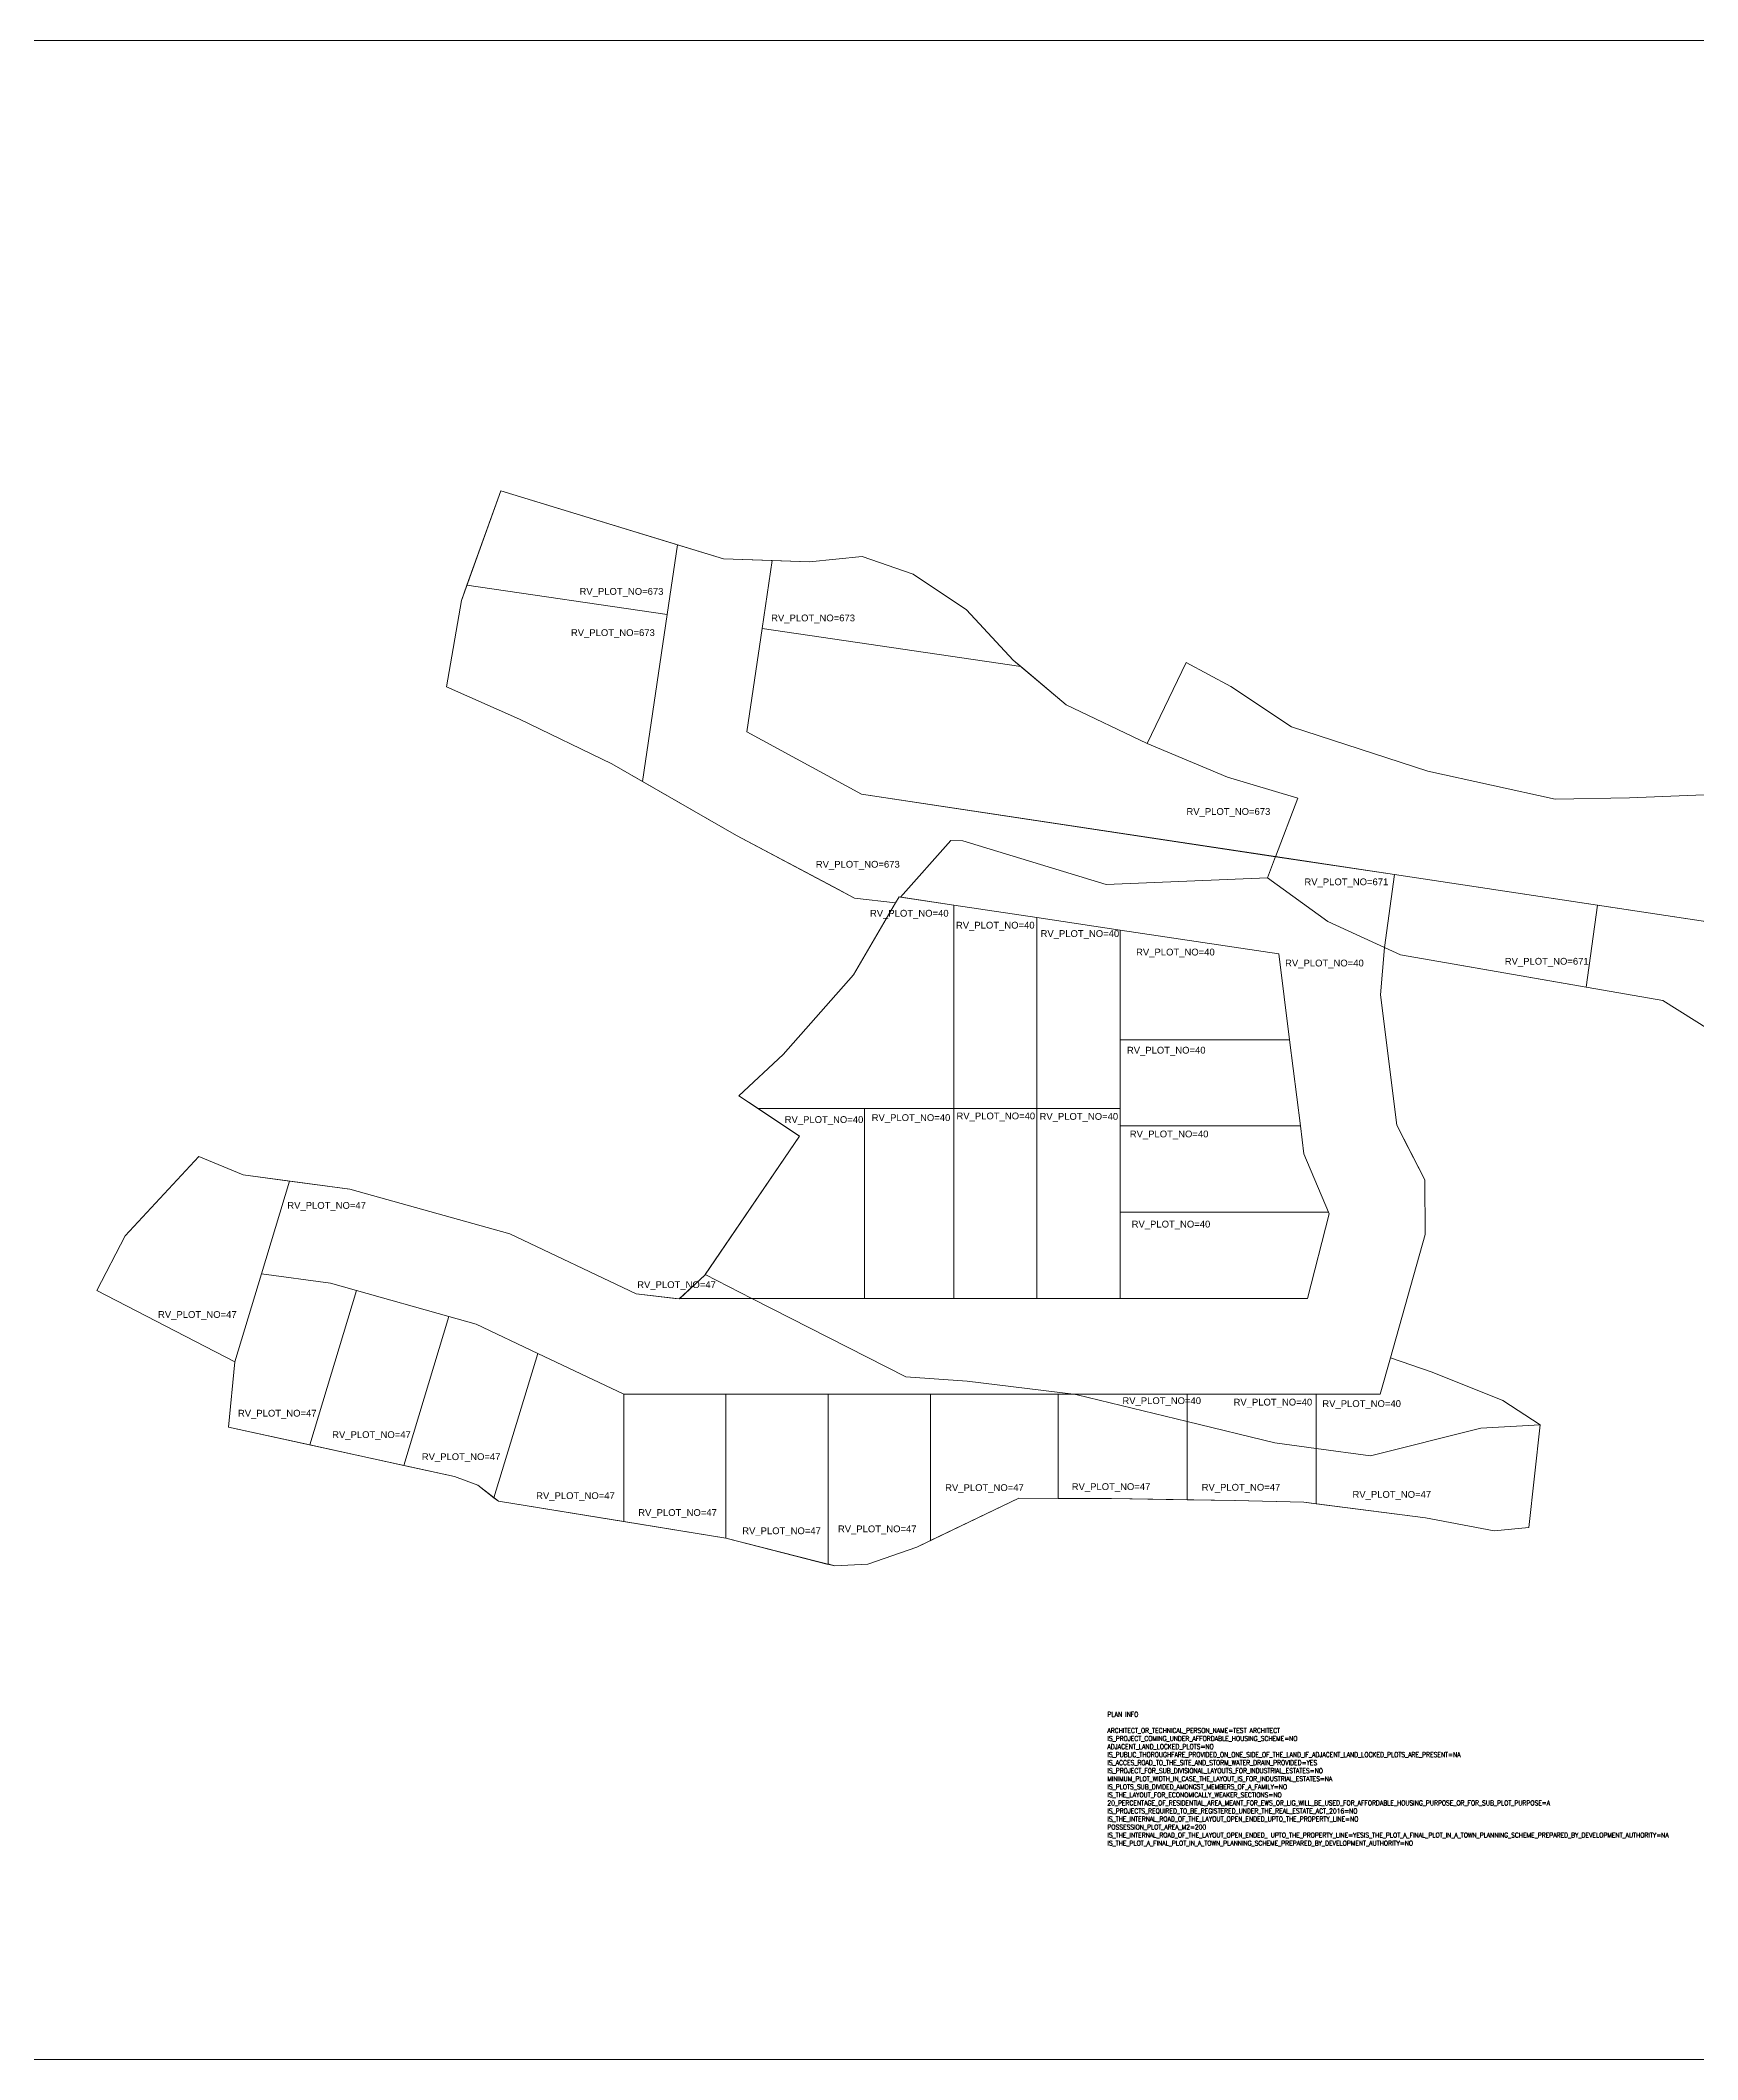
# Model space of a CAD drawing. Header units: metres. Extents: x 12268 to 12808, y 948 to 1141.
# Drawn here: x 12530 to 12688.2, y 948.5 to 1141.2 of the extents above; entities that cross this region are included whole.
import ezdxf

# ---------------------------------------------------------------- set-up
doc = ezdxf.new("R2010")
doc.units = ezdxf.units.M
doc.linetypes.add('CONTINULUS', pattern=[0])
for name, color, linetype, lineweight in [('LAND_BOUNDARY', 7, 'Continuous', 5), ('outer', 7, 'Continuous', 5), ('SUB_PLOT_53_RV_PLOT_3', 7, 'Continuous', 5), ('SUB_PLOT_54_RV_PLOT_3', 7, 'Continuous', 5), ('SUB_PLOT_55_RV_PLOT_5', 7, 'Continuous', 5), ('SUB_PLOT_56_RV_PLOT_5', 7, 'Continuous', 5), ('SUB_PLOT_57_RV_PLOT_5', 7, 'Continuous', 5), ('SUB_PLOT_58_RV_PLOT_5', 7, 'Continuous', 5), ('SUB_PLOT_59_RV_PLOT_5', 7, 'Continuous', 5), ('SUB_PLOT_60_RV_PLOT_5', 7, 'Continuous', 5), ('SUB_PLOT_60_RV_PLOT_6', 7, 'Continuous', 5), ('SUB_PLOT_61_RV_PLOT_5', 7, 'Continuous', 5), ('SUB_PLOT_62_RV_PLOT_5', 7, 'Continuous', 5), ('SUB_PLOT_63_RV_PLOT_5', 7, 'Continuous', 5), ('SUB_PLOT_64_RV_PLOT_5', 7, 'Continuous', 5), ('SUB_PLOT_65_RV_PLOT_5', 7, 'Continuous', 5), ('SUB_PLOT_66_RV_PLOT_5', 7, 'Continuous', 5), ('SUB_PLOT_66_RV_PLOT_6', 7, 'Continuous', 5), ('SUB_PLOT_67_RV_PLOT_5', 7, 'Continuous', 5), ('SUB_PLOT_67_RV_PLOT_6', 7, 'Continuous', 5), ('SUB_PLOT_68_RV_PLOT_5', 7, 'Continuous', 5), ('SUB_PLOT_68_RV_PLOT_6', 7, 'Continuous', 5), ('SUB_PLOT_69_RV_PLOT_6', 7, 'Continuous', 5), ('SUB_PLOT_70_RV_PLOT_6', 7, 'Continuous', 5), ('SUB_PLOT_71_RV_PLOT_6', 7, 'Continuous', 5), ('SUB_PLOT_72_RV_PLOT_6', 7, 'Continuous', 5), ('SUB_PLOT_73_RV_PLOT_6', 7, 'Continuous', 5), ('SUB_PLOT_74_RV_PLOT_6', 7, 'Continuous', 5), ('SUB_PLOT_75_RV_PLOT_6', 7, 'Continuous', 5), ('SUB_PLOT_76_RV_PLOT_6', 7, 'Continuous', 5), ('SUB_PLOT_77_RV_PLOT_6', 7, 'Continuous', 5), ('SUB_PLOT_78_RV_PLOT_3', 7, 'Continuous', 5), ('SUB_PLOT_78_RV_PLOT_4', 7, 'Continuous', 5), ('SUB_PLOT_78_RV_PLOT_5', 7, 'Continuous', 5), ('SUB_PLOT_78_RV_PLOT_6', 7, 'Continuous', 5), ('SUB_PLOT_79_RV_PLOT_3', 7, 'Continuous', 5), ('SUB_PLOT_79_RV_PLOT_4', 7, 'Continuous', 5), ('SUB_PLOT_80_RV_PLOT_4', 7, 'Continuous', 5), ('SUB_PLOT_81_RV_PLOT_4', 7, 'Continuous', 5), ('SUB_PLOT_82_RV_PLOT_4', 7, 'Continuous', 5)]:
    doc.layers.add(name, color=color, linetype=linetype, lineweight=lineweight)
doc.layers.add('PLAN_INFO', color=1, linetype='Continuous', plot=False)
doc.styles.add('Arial', font='arial.ttf', dxfattribs={"height": 0.2})
doc.styles.add('style2', font='arial.ttf', dxfattribs={"height": 0.3})

msp = doc.modelspace()

# ---------------------------------------------------------------- linework, layer by layer
at = {"layer": 'LAND_BOUNDARY', "color": 7, "ltscale": 2}
msp.add_lwpolyline([(12696.572941, 1042.184057), (12684.884132, 1049.537741), (12659.822907, 1053.922256), (12658.308704, 1054.614702), (12657.921888, 1050.09379), (12659.483316, 1037.649648), (12662.142197, 1032.421574), (12662.195407, 1027.21531), (12658.867154, 1015.451656), (12662.859501, 1014.06787), (12669.586392, 1011.371286), (12673.177074, 1009.047079), (12672.074228, 999.256433), (12668.768249, 998.938354), (12662.226642, 1000.178312), (12650.609104, 1001.678722), (12644.053393, 1001.832179), (12632.265948, 1002.006505), (12623.412375, 1002.04103), (12613.682536, 997.37967), (12609.008057, 995.75302), (12605.820926, 995.580326), (12595.4431, 998.223744), (12573.751804, 1001.758011), (12571.783237, 1003.290504), (12569.571109, 1004.115365), (12547.998984, 1008.834546), (12548.600018, 1015.076044), (12535.434343, 1021.872547), (12535.434343, 1021.872547), (12535.434343, 1021.872547), (12538.133397, 1027.100952), (12545.168386, 1034.645198), (12549.39033, 1032.91069), (12559.57544, 1031.531351), (12574.833113, 1027.26377), (12586.885008, 1021.536612), (12591.011735, 1021.070707), (12593.439674, 1023.338688), (12602.479044, 1036.60004), (12596.690485, 1040.450349), (12600.9381, 1044.397266), (12607.647947, 1051.985086), (12611.651593, 1058.859219), (12607.717323, 1059.322979), (12596.475198, 1065.282698), (12584.581796, 1072.125104), (12575.754655, 1076.384728), (12568.795304, 1079.470661), (12570.219951, 1087.72221), (12573.987318, 1098.192552), (12595.231381, 1091.692691), (12603.434985, 1091.427142), (12608.46369, 1091.936365), (12613.330146, 1090.251117), (12618.403821, 1086.83614), (12622.860371, 1082.028335), (12627.941862, 1077.780489), (12635.651127, 1074.061949), (12639.391945, 1081.817399), (12643.646757, 1079.515458), (12649.445092, 1075.680772), (12662.456625, 1071.436765), (12674.600643, 1068.767235), (12681.699926, 1068.889166), (12693.544913, 1069.360031)], dxfattribs=at)
at = {"layer": 'outer'}
msp.add_lwpolyline([(12268.347947, 1141.182077), (12807.668037, 1141.182077), (12807.668037, 948.465796), (12268.347947, 948.465796)], close=True, dxfattribs=at)
at = {"layer": 'SUB_PLOT_53_RV_PLOT_3', "color": 1, "linetype": 'CONTINULUS', "ltscale": 0.05}
msp.add_lwpolyline([(12713.154118, 1053.441457), (12678.623816, 1058.644443), (12677.555789, 1050.819776), (12684.884122, 1049.537669), (12696.572931, 1042.183985), (12701.632256, 1049.362498), (12706.361442, 1049.335308), (12710.047971, 1048.51104)], close=True, dxfattribs=at)
at = {"layer": 'SUB_PLOT_54_RV_PLOT_3', "color": 1, "linetype": 'CONTINULUS', "ltscale": 0.05}
msp.add_lwpolyline([(12678.623816, 1058.644443), (12659.259827, 1061.56226), (12658.311333, 1054.6135), (12659.822907, 1053.922256), (12677.55577, 1050.819634)], close=True, dxfattribs=at)
at = {"layer": 'SUB_PLOT_55_RV_PLOT_5', "color": 1, "linetype": 'CONTINULUS', "ltscale": 0.05}
msp.add_lwpolyline([(12633.069585, 1045.804616), (12649.244372, 1045.804616), (12648.217607, 1053.987647), (12633.069585, 1056.266905), (12633.069585, 1045.804616)], close=True, dxfattribs=at)
at = {"layer": 'SUB_PLOT_56_RV_PLOT_5', "color": 1, "linetype": 'CONTINULUS', "ltscale": 0.05}
msp.add_lwpolyline([(12633.069585, 1037.575016), (12650.27698, 1037.575016), (12649.244372, 1045.804616), (12633.069585, 1045.804616), (12633.069585, 1039.231348), (12633.069585, 1037.575016)], close=True, dxfattribs=at)
at = {"layer": 'SUB_PLOT_57_RV_PLOT_5', "color": 1, "linetype": 'CONTINULUS', "ltscale": 0.05}
msp.add_lwpolyline([(12633.069585, 1039.231348), (12633.069585, 1045.804616), (12633.069585, 1056.266905), (12625.144785, 1057.459315), (12625.144785, 1039.231348), (12633.069585, 1039.231348)], close=True, dxfattribs=at)
at = {"layer": 'SUB_PLOT_58_RV_PLOT_5', "color": 1, "linetype": 'CONTINULUS', "ltscale": 0.05}
msp.add_lwpolyline([(12625.144785, 1039.231348), (12625.144785, 1057.459315), (12617.219985, 1058.651726), (12617.219985, 1039.231348), (12625.144785, 1039.231348)], close=True, dxfattribs=at)
at = {"layer": 'SUB_PLOT_59_RV_PLOT_5', "color": 1, "linetype": 'CONTINULUS', "ltscale": 0.05}
msp.add_lwpolyline([(12596.690485, 1040.450349), (12598.523132, 1039.231348), (12608.685585, 1039.231348), (12617.219985, 1039.231348), (12617.219985, 1058.651726), (12611.989147, 1059.438788), (12611.651593, 1058.859219), (12607.647947, 1051.985086), (12600.9381, 1044.397266), (12596.690485, 1040.450349)], close=True, dxfattribs=at)
at = {"layer": 'SUB_PLOT_60_RV_PLOT_5', "color": 1, "linetype": 'CONTINULUS', "ltscale": 0.05}
msp.add_lwpolyline([(12608.685585, 1039.231348), (12598.523132, 1039.231348), (12602.479044, 1036.60004), (12593.479612, 1023.39728), (12597.945449, 1021.115816), (12608.685585, 1021.115816)], close=True, dxfattribs=at)
at = {"layer": 'SUB_PLOT_60_RV_PLOT_6', "color": 1, "linetype": 'CONTINULUS', "ltscale": 0.05}
msp.add_lwpolyline([(12593.47913, 1023.396573), (12593.439674, 1023.338688), (12591.060025, 1021.115816), (12597.943584, 1021.115816)], close=True, dxfattribs=at)
at = {"layer": 'SUB_PLOT_61_RV_PLOT_5', "color": 1, "linetype": 'CONTINULUS', "ltscale": 0.05}
msp.add_lwpolyline([(12617.219985, 1021.115816), (12617.219985, 1039.231348), (12608.685585, 1039.231348), (12608.685585, 1021.115816), (12617.219985, 1021.115816)], close=True, dxfattribs=at)
at = {"layer": 'SUB_PLOT_62_RV_PLOT_5', "color": 1, "linetype": 'CONTINULUS', "ltscale": 0.05}
msp.add_lwpolyline([(12625.144785, 1021.115816), (12625.144785, 1039.231348), (12617.219985, 1039.231348), (12617.219985, 1021.115816), (12625.144785, 1021.115816)], close=True, dxfattribs=at)
at = {"layer": 'SUB_PLOT_63_RV_PLOT_5', "color": 1, "linetype": 'CONTINULUS', "ltscale": 0.05}
msp.add_lwpolyline([(12633.069585, 1021.115816), (12633.069585, 1029.345416), (12633.069585, 1037.575016), (12633.069585, 1039.231348), (12625.144785, 1039.231348), (12625.144785, 1021.115816), (12633.069585, 1021.115816)], close=True, dxfattribs=at)
at = {"layer": 'SUB_PLOT_64_RV_PLOT_5', "color": 1, "linetype": 'CONTINULUS', "ltscale": 0.05}
msp.add_lwpolyline([(12633.069585, 1029.345416), (12652.956482, 1029.345416), (12650.609196, 1034.927352), (12650.27698, 1037.575016), (12633.069585, 1037.575016), (12633.069585, 1029.345416)], close=True, dxfattribs=at)
at = {"layer": 'SUB_PLOT_65_RV_PLOT_5', "color": 1, "linetype": 'CONTINULUS', "ltscale": 0.05}
msp.add_lwpolyline([(12650.966764, 1021.115816), (12653.020568, 1029.193016), (12652.956482, 1029.345416), (12633.069585, 1029.345416), (12633.069585, 1021.115816), (12650.966764, 1021.115816)], close=True, dxfattribs=at)
at = {"layer": 'SUB_PLOT_66_RV_PLOT_5', "color": 1, "linetype": 'CONTINULUS', "ltscale": 0.05}
msp.add_lwpolyline([(12669.585292, 1011.369375), (12662.859501, 1014.06787), (12658.867154, 1015.451656), (12657.882614, 1011.971816), (12651.796927, 1011.971816), (12651.796927, 1006.78797), (12656.985943, 1006.081155), (12667.512388, 1008.745042), (12673.177069, 1009.047033), (12673.177069, 1009.047033)], close=True, dxfattribs=at)
at = {"layer": 'SUB_PLOT_66_RV_PLOT_6', "color": 1, "linetype": 'CONTINULUS', "ltscale": 0.05}
msp.add_lwpolyline([(12673.177069, 1009.047033), (12667.512388, 1008.745042), (12656.985943, 1006.081155), (12651.796927, 1006.78797), (12651.796927, 1001.525314), (12662.21348, 1000.179855), (12668.768249, 998.938354), (12672.074228, 999.256433)], close=True, dxfattribs=at)
at = {"layer": 'SUB_PLOT_67_RV_PLOT_5', "color": 1, "linetype": 'CONTINULUS', "ltscale": 0.05}
msp.add_lwpolyline([(12651.796927, 1011.971816), (12639.477927, 1011.971816), (12639.477927, 1009.369679), (12647.850957, 1007.327732), (12651.796927, 1006.790406)], close=True, dxfattribs=at)
at = {"layer": 'SUB_PLOT_67_RV_PLOT_6', "color": 1, "linetype": 'CONTINULUS', "ltscale": 0.05}
msp.add_lwpolyline([(12651.796927, 1006.790183), (12647.852409, 1007.327312), (12639.477927, 1009.369613), (12639.477927, 1001.899846), (12644.038858, 1001.832394), (12650.609104, 1001.678722), (12650.609104, 1001.678722), (12651.796927, 1001.525314)], close=True, dxfattribs=at)
at = {"layer": 'SUB_PLOT_68_RV_PLOT_5', "color": 1, "linetype": 'CONTINULUS', "ltscale": 0.05}
msp.add_lwpolyline([(12639.477927, 1011.971816), (12628.62483, 1011.971816), (12628.994812, 1011.926217), (12639.477927, 1009.369679)], close=True, dxfattribs=at)
at = {"layer": 'SUB_PLOT_68_RV_PLOT_6', "color": 1, "linetype": 'CONTINULUS', "ltscale": 0.05}
msp.add_lwpolyline([(12639.477927, 1009.369679), (12628.994812, 1011.926217), (12628.62483, 1011.971816), (12627.158927, 1011.971816), (12627.158842, 1002.02642), (12629.65351, 1002.016692), (12632.255799, 1002.006544), (12637.461371, 1001.929669), (12637.461371, 1001.929669), (12637.461371, 1001.929669), (12639.477927, 1001.899846)], close=True, dxfattribs=at)
at = {"layer": 'SUB_PLOT_69_RV_PLOT_6', "color": 1, "linetype": 'CONTINULUS', "ltscale": 0.05}
msp.add_lwpolyline([(12614.973592, 997.998188), (12623.412375, 1002.04103), (12627.158927, 1002.02642), (12627.158927, 1011.971816), (12614.973592, 1011.971816), (12614.973592, 997.998188)], close=True, dxfattribs=at)
at = {"layer": 'SUB_PLOT_70_RV_PLOT_6', "color": 1, "linetype": 'CONTINULUS', "ltscale": 0.05}
msp.add_lwpolyline([(12605.219992, 1011.971816), (12614.973592, 1011.971816), (12614.973592, 997.998188), (12613.682536, 997.37967), (12609.008057, 995.75302), (12605.820926, 995.580326), (12605.219992, 995.780288), (12605.219992, 1011.971816)], close=True, dxfattribs=at)
at = {"layer": 'SUB_PLOT_71_RV_PLOT_6', "color": 1, "linetype": 'CONTINULUS', "ltscale": 0.05}
msp.add_lwpolyline([(12605.219992, 995.733394), (12605.219992, 1011.971816), (12595.466392, 1011.971816), (12595.466392, 998.217811), (12605.219992, 995.733394)], close=True, dxfattribs=at)
at = {"layer": 'SUB_PLOT_72_RV_PLOT_6', "color": 1, "linetype": 'CONTINULUS', "ltscale": 0.05}
msp.add_lwpolyline([(12585.712792, 999.80915), (12595.4431, 998.223744), (12595.466392, 998.217811), (12595.466392, 1011.971816), (12585.712926, 1011.971816), (12585.712792, 1011.97188), (12585.712792, 999.80915)], close=True, dxfattribs=at)
at = {"layer": 'SUB_PLOT_73_RV_PLOT_6', "color": 1, "linetype": 'CONTINULUS', "ltscale": 0.05}
msp.add_lwpolyline([(12573.326932, 1002.088766), (12573.751804, 1001.758011), (12585.712792, 999.80915), (12585.712792, 1011.97188), (12577.506931, 1015.870167), (12573.326932, 1002.088766)], close=True, dxfattribs=at)
at = {"layer": 'SUB_PLOT_74_RV_PLOT_6', "color": 1, "linetype": 'CONTINULUS', "ltscale": 0.05}
msp.add_lwpolyline([(12569.571109, 1004.115365), (12571.783237, 1003.290504), (12573.326932, 1002.088766), (12577.506931, 1015.870167), (12571.616338, 1018.66856), (12569.020567, 1019.394599), (12564.708884, 1005.179039), (12569.571109, 1004.115365)], close=True, dxfattribs=at)
at = {"layer": 'SUB_PLOT_75_RV_PLOT_6', "color": 1, "linetype": 'CONTINULUS', "ltscale": 0.05}
msp.add_lwpolyline([(12564.708884, 1005.179039), (12569.020567, 1019.394599), (12560.212455, 1021.858233), (12555.748104, 1007.139326), (12564.708884, 1005.179039)], close=True, dxfattribs=at)
at = {"layer": 'SUB_PLOT_76_RV_PLOT_6', "color": 1, "linetype": 'CONTINULUS', "ltscale": 0.05}
msp.add_lwpolyline([(12547.998984, 1008.834546), (12555.748104, 1007.139326), (12560.212455, 1021.858233), (12557.721514, 1022.554951), (12551.138815, 1023.446426), (12548.600018, 1015.076044), (12547.998984, 1008.834546)], close=True, dxfattribs=at)
at = {"layer": 'SUB_PLOT_77_RV_PLOT_6', "color": 1, "linetype": 'CONTINULUS', "ltscale": 0.05}
msp.add_lwpolyline([(12535.434343, 1021.872547), (12548.600018, 1015.076044), (12551.138815, 1023.446426), (12552.482982, 1027.878126), (12553.827148, 1032.309825), (12549.39033, 1032.91069), (12545.168386, 1034.645198), (12538.133397, 1027.100952), (12535.434343, 1021.872547)], close=True, dxfattribs=at)
at = {"layer": 'SUB_PLOT_78_RV_PLOT_3', "color": 1, "linetype": 'CONTINULUS', "ltscale": 0.05}
msp.add_lwpolyline([(12659.259803, 1061.5647), (12647.899807, 1063.276411), (12647.131407, 1061.264584), (12652.911821, 1057.083008), (12658.296051, 1054.620796), (12658.296225, 1054.622837), (12658.311332, 1054.615929)], close=True, dxfattribs=at)
at = {"layer": 'SUB_PLOT_78_RV_PLOT_4', "color": 1, "linetype": 'CONTINULUS', "ltscale": 0.05}
msp.add_lwpolyline([(12608.396024, 1069.228796), (12597.455916, 1075.182276), (12598.910343, 1085.054463), (12599.866579, 1091.545087), (12595.231381, 1091.695127), (12590.843758, 1093.03757), (12589.863991, 1086.387223), (12587.514594, 1070.440268), (12596.475198, 1065.285133), (12605.719284, 1060.384623), (12607.717323, 1059.325415), (12611.651593, 1058.861655), (12611.989147, 1059.441224), (12612.129982, 1059.420033), (12616.916841, 1064.828082), (12618.075554, 1064.786345), (12631.732876, 1060.631445), (12647.131382, 1061.264583), (12647.899807, 1063.276411)], close=True, dxfattribs=at)
at = {"layer": 'SUB_PLOT_78_RV_PLOT_5', "color": 1, "linetype": 'CONTINULUS', "ltscale": 0.05}
msp.add_lwpolyline([(12662.195407, 1027.217746), (12662.142197, 1032.42401), (12660.041042, 1036.555445), (12659.483316, 1037.652084), (12657.921888, 1050.096226), (12658.308528, 1054.615083), (12652.911798, 1057.083012), (12647.13139, 1061.264584), (12631.732876, 1060.631445), (12618.075554, 1064.786345), (12616.916841, 1064.828082), (12612.129982, 1059.420033), (12617.219985, 1058.654162), (12625.144785, 1057.461751), (12633.069585, 1056.26934), (12648.217607, 1053.990082), (12649.244372, 1045.807052), (12650.27698, 1037.577452), (12650.609196, 1034.929788), (12652.956482, 1029.347852), (12653.020568, 1029.195452), (12650.966764, 1021.118252), (12633.069585, 1021.118252), (12625.144785, 1021.118252), (12617.219985, 1021.118252), (12608.685585, 1021.118252), (12597.945449, 1021.118252), (12612.620635, 1013.621132), (12618.496481, 1013.222528), (12628.62483, 1011.974252), (12639.477927, 1011.974252), (12651.796927, 1011.974252), (12657.882614, 1011.974252), (12658.867154, 1015.454092)], close=True, dxfattribs=at)
at = {"layer": 'SUB_PLOT_78_RV_PLOT_6', "color": 1, "linetype": 'CONTINULUS', "ltscale": 0.05}
msp.add_lwpolyline([(12597.945449, 1021.118252), (12591.060025, 1021.118252), (12591.011735, 1021.073143), (12590.613513, 1021.118252), (12586.885606, 1021.540533), (12574.833113, 1027.266206), (12559.57544, 1031.533787), (12553.827148, 1032.312261), (12551.138815, 1023.448862), (12557.721514, 1022.557387), (12560.212455, 1021.860669), (12569.020567, 1019.397035), (12571.616338, 1018.670996), (12577.506931, 1015.872603), (12585.712926, 1011.974252), (12595.466392, 1011.974252), (12605.219992, 1011.974252), (12614.973592, 1011.974252), (12627.158927, 1011.974252), (12628.62483, 1011.974252), (12618.496481, 1013.222528), (12612.620635, 1013.621132)], close=True, dxfattribs=at)
at = {"layer": 'SUB_PLOT_79_RV_PLOT_3', "color": 1, "linetype": 'CONTINULUS', "ltscale": 0.05}
msp.add_lwpolyline([(12722.802618, 1063.258252), (12722.655518, 1066.669394), (12696.415752, 1070.5934), (12693.544913, 1069.360031), (12681.699926, 1068.889166), (12674.600643, 1068.767235), (12662.456625, 1071.436765), (12649.445092, 1075.680772), (12643.646757, 1079.515458), (12639.391945, 1081.817399), (12635.65702, 1074.074167), (12643.316605, 1070.879078), (12650.029466, 1068.849608), (12647.899831, 1063.273972), (12659.259803, 1061.562264), (12713.154128, 1053.441528), (12723.947148, 1049.779102), (12723.769751, 1051.868314)], close=True, dxfattribs=at)
at = {"layer": 'SUB_PLOT_79_RV_PLOT_4', "color": 1, "linetype": 'CONTINULUS', "ltscale": 0.05}
msp.add_lwpolyline([(12627.941862, 1077.780489), (12624.39744, 1080.74343), (12623.593379, 1081.415581), (12598.910343, 1085.052027), (12597.455916, 1075.17984), (12608.396024, 1069.22636), (12647.899831, 1063.273972), (12650.029466, 1068.849608), (12643.316605, 1070.879078), (12635.65702, 1074.074167), (12635.651127, 1074.061949)], close=True, dxfattribs=at)
at = {"layer": 'SUB_PLOT_80_RV_PLOT_4', "color": 1, "linetype": 'CONTINULUS', "ltscale": 0.05}
msp.add_lwpolyline([(12568.795304, 1079.470661), (12575.754655, 1076.384728), (12584.581796, 1072.125104), (12587.514594, 1070.437832), (12589.863991, 1086.384787), (12570.751858, 1089.200496), (12570.219951, 1087.72221), (12568.795304, 1079.470661)], close=True, dxfattribs=at)
at = {"layer": 'SUB_PLOT_81_RV_PLOT_4', "color": 1, "linetype": 'CONTINULUS', "ltscale": 0.05}
msp.add_lwpolyline([(12589.863991, 1086.384787), (12590.843758, 1093.035134), (12573.987318, 1098.192552), (12570.751858, 1089.200496), (12589.863991, 1086.384787)], close=True, dxfattribs=at)
at = {"layer": 'SUB_PLOT_82_RV_PLOT_4', "color": 1, "linetype": 'CONTINULUS', "ltscale": 0.05}
msp.add_lwpolyline([(12598.910343, 1085.052027), (12623.593379, 1081.415581), (12622.860371, 1082.028335), (12618.403821, 1086.83614), (12613.330146, 1090.251117), (12608.46369, 1091.936365), (12603.434985, 1091.427142), (12599.866579, 1091.542651), (12598.910343, 1085.052027)], close=True, dxfattribs=at)

# ---------------------------------------------------------------- texts
at = {"layer": 'PLAN_INFO', "linetype": 'Continuous', "insert": (12631.863226, 981.643988), "char_height": 0.460857, "attachment_point": 1, "style": 'style2'}
msp.add_mtext_dynamic_manual_height_columns('{\\Fstandard|c0;PLAN INFO\\P\\PARCHITECT_OR_TECHNICAL_PERSON_NAME=TEST ARCHITECT\\PIS_PROJECT_COMING_UNDER_AFFORDABLE_HOUSING_SCHEME=NO\\PADJACENT_LAND_LOCKED_PLOTS=NO\\PIS_PUBLIC_THOROUGHFARE_PROVIDED_ON_ONE_SIDE_OF_THE_LAND_IF_ADJACENT_LAND_LOCKED_PLOTS_ARE_PRESENT=NA\\PIS_ACCES_ROAD_TO_THE_SITE_AND_STORM_WATER_DRAIN_PROVIDED=YES\\PIS_PROJECT_FOR_SUB_DIVISIONAL_LAYOUTS_FOR_INDUSTRIAL_ESTATES=NO\\PMINIMUM_PLOT_WIDTH_IN_CASE_THE_LAYOUT_IS_FOR_INDUSTRIAL_ESTATES=NA\\PIS_PLOTS_SUB_DIVIDED_AMONGST_MEMBERS_OF_A_FAMILY=NO\\PIS_THE_LAYOUT_FOR_ECONOMICALLY_WEAKER_SECTIONS=NO\\P20_PERCENTAGE_OF_RESIDENTIAL_AREA_MEANT_FOR_EWS_OR_LIG_WILL_BE_USED_FOR_AFFORDABLE_HOUSING_PURPOSE_OR_FOR_SUB_PLOT_PURPOSE=A\\PIS_PROJECTS_REQUIRED_TO_BE_REGISTERED_UNDER_THE_REAL_ESTATE_ACT_2016=NO\\PIS_THE_INTERNAL_ROAD_OF_THE_LAYOUT_OPEN_ENDED_UPTO_THE_PROPERTY_LINE=NO\\PPOSSESSION_PLOT_AREA_M2=200\\PIS_THE_INTERNAL_ROAD_OF_THE_LAYOUT_OPEN_ENDED_ UPTO_THE_PROPERTY_LINE=YESIS_THE_PLOT_A_FINAL_PLOT_IN_A_TOWN_PLANNING_SCHEME_PREPARED_BY_DEVELOPMENT_AUTHORITY=NA\\PIS_THE_PLOT_A_FINAL_PLOT_IN_A_TOWN_PLANNING_SCHEME_PREPARED_BY_DEVELOPMENT_AUTHORITY=NO}', width=218.382085, gutter_width=12.096, heights=[0], dxfattribs=at)
at = {"layer": 'SUB_PLOT_54_RV_PLOT_3', "color": 1, "linetype": 'CONTINULUS', "ltscale": 0.05, "insert": (12669.787591, 1053.616513), "char_height": 0.646508, "attachment_point": 1, "style": 'Arial'}
msp.add_mtext_dynamic_manual_height_columns('RV_PLOT_NO=671', width=9.73054, gutter_width=3.232538, heights=[0], dxfattribs=at)
at = {"layer": 'SUB_PLOT_55_RV_PLOT_5', "color": 1, "linetype": 'CONTINULUS', "ltscale": 0.05, "insert": (12634.602401, 1054.492663, -98.817054), "char_height": 0.646508, "attachment_point": 1, "style": 'Arial'}
msp.add_mtext_dynamic_manual_height_columns('RV_PLOT_NO=40', width=9.73054, gutter_width=3.232538, heights=[0], dxfattribs=at)
at = {"layer": 'SUB_PLOT_56_RV_PLOT_5', "color": 1, "linetype": 'CONTINULUS', "ltscale": 0.05, "insert": (12633.726589, 1045.13044, -98.817054), "char_height": 0.646508, "attachment_point": 1, "style": 'Arial'}
msp.add_mtext_dynamic_manual_height_columns('RV_PLOT_NO=40', width=9.73054, gutter_width=3.232538, heights=[0], dxfattribs=at)
at = {"layer": 'SUB_PLOT_57_RV_PLOT_5', "color": 1, "linetype": 'CONTINULUS', "ltscale": 0.05, "insert": (12625.487251, 1056.261171, -98.817054), "char_height": 0.646508, "attachment_point": 1, "style": 'Arial'}
msp.add_mtext_dynamic_manual_height_columns('RV_PLOT_NO=40', width=9.73054, gutter_width=3.232538, heights=[0], dxfattribs=at)
at = {"layer": 'SUB_PLOT_58_RV_PLOT_5', "color": 1, "linetype": 'CONTINULUS', "ltscale": 0.05, "insert": (12617.412536, 1057.060644, -98.817054), "char_height": 0.646508, "attachment_point": 1, "style": 'Arial'}
msp.add_mtext_dynamic_manual_height_columns('RV_PLOT_NO=40', width=9.73054, gutter_width=3.232538, heights=[0], dxfattribs=at)
at = {"layer": 'SUB_PLOT_59_RV_PLOT_5', "color": 1, "linetype": 'CONTINULUS', "ltscale": 0.05, "insert": (12609.207545, 1058.199693, -98.817054), "char_height": 0.646508, "attachment_point": 1, "style": 'Arial'}
msp.add_mtext_dynamic_manual_height_columns('RV_PLOT_NO=40', width=9.73054, gutter_width=3.232538, heights=[0], dxfattribs=at)
at = {"layer": 'SUB_PLOT_60_RV_PLOT_5', "color": 1, "linetype": 'CONTINULUS', "ltscale": 0.05, "insert": (12601.069634, 1038.508472, -98.817054), "char_height": 0.646508, "attachment_point": 1, "style": 'Arial'}
msp.add_mtext_dynamic_manual_height_columns('RV_PLOT_NO=40', width=9.73054, gutter_width=3.232538, heights=[0], dxfattribs=at)
at = {"layer": 'SUB_PLOT_60_RV_PLOT_6', "color": 1, "linetype": 'CONTINULUS', "ltscale": 0.05, "insert": (12586.995089, 1022.750968, -98.817054), "char_height": 0.646508, "attachment_point": 1, "style": 'Arial'}
msp.add_mtext_dynamic_manual_height_columns('RV_PLOT_NO=47', width=9.73054, gutter_width=3.232538, heights=[0], dxfattribs=at)
at = {"layer": 'SUB_PLOT_61_RV_PLOT_5', "color": 1, "linetype": 'CONTINULUS', "ltscale": 0.05, "insert": (12609.371514, 1038.694866, -98.817054), "char_height": 0.646508, "attachment_point": 1, "style": 'Arial'}
msp.add_mtext_dynamic_manual_height_columns('RV_PLOT_NO=40', width=9.73054, gutter_width=3.232538, heights=[0], dxfattribs=at)
at = {"layer": 'SUB_PLOT_62_RV_PLOT_5', "color": 1, "linetype": 'CONTINULUS', "ltscale": 0.05, "insert": (12617.462322, 1038.854029, -98.817054), "char_height": 0.646508, "attachment_point": 1, "style": 'Arial'}
msp.add_mtext_dynamic_manual_height_columns('RV_PLOT_NO=40', width=9.73054, gutter_width=3.232538, heights=[0], dxfattribs=at)
at = {"layer": 'SUB_PLOT_63_RV_PLOT_5', "color": 1, "linetype": 'CONTINULUS', "ltscale": 0.05, "insert": (12625.38689, 1038.808114, -98.817054), "char_height": 0.646508, "attachment_point": 1, "style": 'Arial'}
msp.add_mtext_dynamic_manual_height_columns('RV_PLOT_NO=40', width=9.73054, gutter_width=3.232538, heights=[0], dxfattribs=at)
at = {"layer": 'SUB_PLOT_64_RV_PLOT_5', "color": 1, "linetype": 'CONTINULUS', "ltscale": 0.05, "insert": (12634.000549, 1037.132108, -98.817054), "char_height": 0.646508, "attachment_point": 1, "style": 'Arial'}
msp.add_mtext_dynamic_manual_height_columns('RV_PLOT_NO=40', width=9.73054, gutter_width=3.232538, heights=[0], dxfattribs=at)
at = {"layer": 'SUB_PLOT_65_RV_PLOT_5', "color": 1, "linetype": 'CONTINULUS', "ltscale": 0.05, "insert": (12634.180907, 1028.529635, -98.817054), "char_height": 0.646508, "attachment_point": 1, "style": 'Arial'}
msp.add_mtext_dynamic_manual_height_columns('RV_PLOT_NO=40', width=9.73054, gutter_width=3.232538, heights=[0], dxfattribs=at)
at = {"layer": 'SUB_PLOT_66_RV_PLOT_5', "color": 1, "linetype": 'CONTINULUS', "ltscale": 0.05, "insert": (12652.376164, 1011.398669, -98.817054), "char_height": 0.646508, "attachment_point": 1, "style": 'Arial'}
msp.add_mtext_dynamic_manual_height_columns('RV_PLOT_NO=40', width=9.73054, gutter_width=3.232538, heights=[0], dxfattribs=at)
at = {"layer": 'SUB_PLOT_66_RV_PLOT_6', "color": 1, "linetype": 'CONTINULUS', "ltscale": 0.05, "insert": (12655.251947, 1002.731999, -98.817054), "char_height": 0.646508, "attachment_point": 1, "style": 'Arial'}
msp.add_mtext_dynamic_manual_height_columns('RV_PLOT_NO=47', width=9.73054, gutter_width=3.232538, heights=[0], dxfattribs=at)
at = {"layer": 'SUB_PLOT_67_RV_PLOT_5', "color": 1, "linetype": 'CONTINULUS', "ltscale": 0.05, "insert": (12643.904285, 1011.539021, -98.817054), "char_height": 0.646508, "attachment_point": 1, "style": 'Arial'}
msp.add_mtext_dynamic_manual_height_columns('RV_PLOT_NO=40', width=9.73054, gutter_width=3.232538, heights=[0], dxfattribs=at)
at = {"layer": 'SUB_PLOT_67_RV_PLOT_6', "color": 1, "linetype": 'CONTINULUS', "ltscale": 0.05, "insert": (12640.860973, 1003.415015, -98.817054), "char_height": 0.646508, "attachment_point": 1, "style": 'Arial'}
msp.add_mtext_dynamic_manual_height_columns('RV_PLOT_NO=47', width=9.73054, gutter_width=3.232538, heights=[0], dxfattribs=at)
at = {"layer": 'SUB_PLOT_68_RV_PLOT_5', "color": 1, "linetype": 'CONTINULUS', "ltscale": 0.05, "insert": (12633.297141, 1011.679575, -98.817054), "char_height": 0.646508, "attachment_point": 1, "style": 'Arial'}
msp.add_mtext_dynamic_manual_height_columns('RV_PLOT_NO=40', width=9.73054, gutter_width=3.232538, heights=[0], dxfattribs=at)
at = {"layer": 'SUB_PLOT_68_RV_PLOT_6', "color": 1, "linetype": 'CONTINULUS', "ltscale": 0.05, "insert": (12628.461013, 1003.476985, -98.817054), "char_height": 0.646508, "attachment_point": 1, "style": 'Arial'}
msp.add_mtext_dynamic_manual_height_columns('RV_PLOT_NO=47', width=9.73054, gutter_width=3.232538, heights=[0], dxfattribs=at)
at = {"layer": 'SUB_PLOT_69_RV_PLOT_6', "color": 1, "linetype": 'CONTINULUS', "ltscale": 0.05, "insert": (12616.381691, 1003.381744, -98.817054), "char_height": 0.646508, "attachment_point": 1, "style": 'Arial'}
msp.add_mtext_dynamic_manual_height_columns('RV_PLOT_NO=47', width=9.73054, gutter_width=3.232538, heights=[0], dxfattribs=at)
at = {"layer": 'SUB_PLOT_70_RV_PLOT_6', "color": 1, "linetype": 'CONTINULUS', "ltscale": 0.05, "insert": (12606.149497, 999.444522, -98.817054), "char_height": 0.646508, "attachment_point": 1, "style": 'Arial'}
msp.add_mtext_dynamic_manual_height_columns('RV_PLOT_NO=47', width=9.73054, gutter_width=3.232538, heights=[0], dxfattribs=at)
at = {"layer": 'SUB_PLOT_71_RV_PLOT_6', "color": 1, "linetype": 'CONTINULUS', "ltscale": 0.05, "insert": (12597.017781, 999.260463, -98.817054), "char_height": 0.646508, "attachment_point": 1, "style": 'Arial'}
msp.add_mtext_dynamic_manual_height_columns('RV_PLOT_NO=47', width=9.73054, gutter_width=3.232538, heights=[0], dxfattribs=at)
at = {"layer": 'SUB_PLOT_72_RV_PLOT_6', "color": 1, "linetype": 'CONTINULUS', "ltscale": 0.05, "insert": (12587.091546, 1001.002077, -98.817054), "char_height": 0.646508, "attachment_point": 1, "style": 'Arial'}
msp.add_mtext_dynamic_manual_height_columns('RV_PLOT_NO=47', width=9.73054, gutter_width=3.232538, heights=[0], dxfattribs=at)
at = {"layer": 'SUB_PLOT_73_RV_PLOT_6', "color": 1, "linetype": 'CONTINULUS', "ltscale": 0.05, "insert": (12577.351366, 1002.613797, -98.817054), "char_height": 0.646508, "attachment_point": 1, "style": 'Arial'}
msp.add_mtext_dynamic_manual_height_columns('RV_PLOT_NO=47', width=9.73054, gutter_width=3.232538, heights=[0], dxfattribs=at)
at = {"layer": 'SUB_PLOT_74_RV_PLOT_6', "color": 1, "linetype": 'CONTINULUS', "ltscale": 0.05, "insert": (12566.439396, 1006.332035, -98.817054), "char_height": 0.646508, "attachment_point": 1, "style": 'Arial'}
msp.add_mtext_dynamic_manual_height_columns('RV_PLOT_NO=47', width=9.73054, gutter_width=3.232538, heights=[0], dxfattribs=at)
at = {"layer": 'SUB_PLOT_75_RV_PLOT_6', "color": 1, "linetype": 'CONTINULUS', "ltscale": 0.05, "insert": (12557.883418, 1008.439038, -98.817054), "char_height": 0.646508, "attachment_point": 1, "style": 'Arial'}
msp.add_mtext_dynamic_manual_height_columns('RV_PLOT_NO=47', width=9.73054, gutter_width=3.232538, heights=[0], dxfattribs=at)
at = {"layer": 'SUB_PLOT_76_RV_PLOT_6', "color": 1, "linetype": 'CONTINULUS', "ltscale": 0.05, "insert": (12548.893447, 1010.484071, -98.817054), "char_height": 0.646508, "attachment_point": 1, "style": 'Arial'}
msp.add_mtext_dynamic_manual_height_columns('RV_PLOT_NO=47', width=9.73054, gutter_width=3.232538, heights=[0], dxfattribs=at)
at = {"layer": 'SUB_PLOT_77_RV_PLOT_6', "color": 1, "linetype": 'CONTINULUS', "ltscale": 0.05, "insert": (12541.267468, 1019.903609, -98.817054), "char_height": 0.646508, "attachment_point": 1, "style": 'Arial'}
msp.add_mtext_dynamic_manual_height_columns('RV_PLOT_NO=47', width=9.73054, gutter_width=3.232538, heights=[0], dxfattribs=at)
at = {"layer": 'SUB_PLOT_78_RV_PLOT_3', "color": 1, "linetype": 'CONTINULUS', "ltscale": 0.05, "insert": (12650.666517, 1061.196504), "char_height": 0.646508, "attachment_point": 1, "style": 'Arial'}
msp.add_mtext_dynamic_manual_height_columns('RV_PLOT_NO=671', width=9.73054, gutter_width=3.232538, heights=[0], dxfattribs=at)
at = {"layer": 'SUB_PLOT_78_RV_PLOT_4', "color": 1, "linetype": 'CONTINULUS', "ltscale": 0.05, "insert": (12604.039375, 1062.873935), "char_height": 0.646508, "attachment_point": 1, "style": 'Arial'}
msp.add_mtext_dynamic_manual_height_columns('RV_PLOT_NO=673', width=9.73054, gutter_width=3.232538, heights=[0], dxfattribs=at)
at = {"layer": 'SUB_PLOT_78_RV_PLOT_5', "color": 1, "linetype": 'CONTINULUS', "ltscale": 0.05, "insert": (12648.82401, 1053.445036, -98.817054), "char_height": 0.646508, "attachment_point": 1, "style": 'Arial'}
msp.add_mtext_dynamic_manual_height_columns('RV_PLOT_NO=40', width=9.73054, gutter_width=3.232538, heights=[0], dxfattribs=at)
at = {"layer": 'SUB_PLOT_78_RV_PLOT_6', "color": 1, "linetype": 'CONTINULUS', "ltscale": 0.05, "insert": (12553.605429, 1030.314678, -98.817054), "char_height": 0.646508, "attachment_point": 1, "style": 'Arial'}
msp.add_mtext_dynamic_manual_height_columns('RV_PLOT_NO=47', width=9.73054, gutter_width=3.232538, heights=[0], dxfattribs=at)
at = {"layer": 'SUB_PLOT_79_RV_PLOT_4', "color": 1, "linetype": 'CONTINULUS', "ltscale": 0.05, "insert": (12639.407141, 1067.910185), "char_height": 0.646508, "attachment_point": 1, "style": 'Arial'}
msp.add_mtext_dynamic_manual_height_columns('RV_PLOT_NO=673', width=9.73054, gutter_width=3.232538, heights=[0], dxfattribs=at)
at = {"layer": 'SUB_PLOT_80_RV_PLOT_4', "color": 1, "linetype": 'CONTINULUS', "ltscale": 0.05, "insert": (12580.670683, 1084.981103), "char_height": 0.646508, "attachment_point": 1, "style": 'Arial'}
msp.add_mtext_dynamic_manual_height_columns('RV_PLOT_NO=673', width=9.73054, gutter_width=3.232538, heights=[0], dxfattribs=at)
at = {"layer": 'SUB_PLOT_81_RV_PLOT_4', "color": 1, "linetype": 'CONTINULUS', "ltscale": 0.05, "insert": (12581.492195, 1088.915674), "char_height": 0.646508, "attachment_point": 1, "style": 'Arial'}
msp.add_mtext_dynamic_manual_height_columns('RV_PLOT_NO=673', width=9.73054, gutter_width=3.232538, heights=[0], dxfattribs=at)
at = {"layer": 'SUB_PLOT_82_RV_PLOT_4', "color": 1, "linetype": 'CONTINULUS', "ltscale": 0.05, "insert": (12599.774801, 1086.383953), "char_height": 0.646508, "attachment_point": 1, "style": 'Arial'}
msp.add_mtext_dynamic_manual_height_columns('RV_PLOT_NO=673', width=9.73054, gutter_width=3.232538, heights=[0], dxfattribs=at)

doc.saveas('drawing.dxf')
